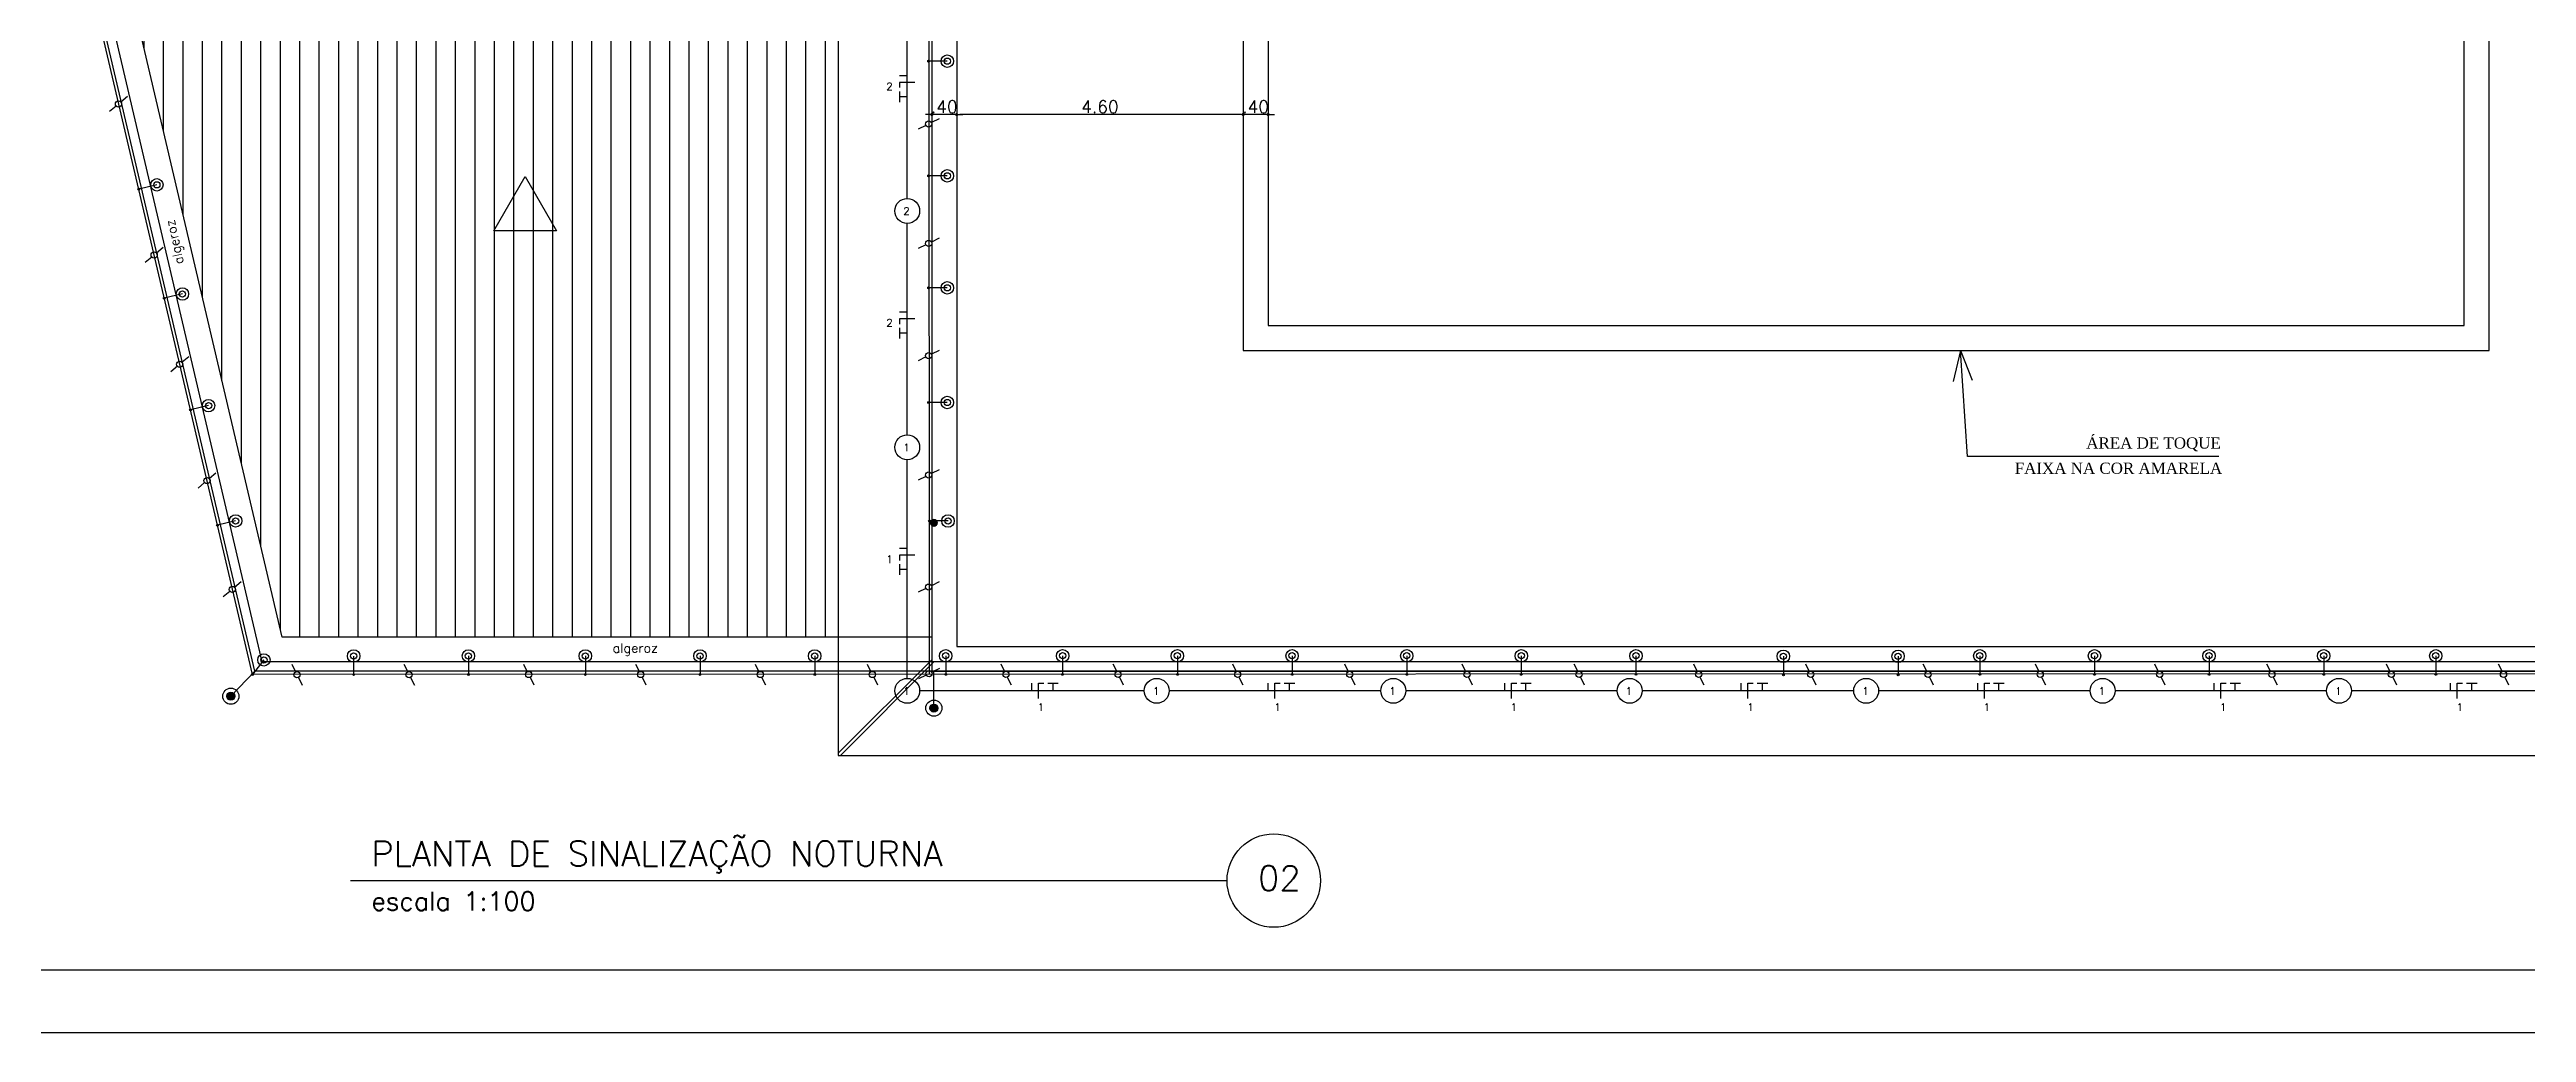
# Model space of a CAD drawing. Header units: millimetres. Extents: x 682 to 1119, y 341 to 434.
# Drawn here: x 819.82 to 859.58, y 341.17 to 356.95 of the extents above; entities that cross this region are included whole.
import ezdxf
from ezdxf.enums import TextEntityAlignment as Align

# ---------------------------------------------------------------- set-up
doc = ezdxf.new("R2010")
doc.units = ezdxf.units.MM
for name, color, linetype in [('02', 2, 'Continuous'), ('04', 4, 'Continuous'), ('AR-ALVENARIA_EM_VISTA-001-C', 1, 'Continuous'), ('AR-ALVENARIA_EM_VISTA-002-C', 2, 'Continuous'), ('AR-ALVENARIA_EM_VISTA-004-C', 4, 'Continuous'), ('AR-COBERTURA_EM_VISTA-002-C', 2, 'Continuous'), ('AR-COTAS-001-C', 1, 'Continuous'), ('AR-INDICAÇÕES_GRÁFICAS-002-C', 2, 'Continuous'), ('AR-PISO_EM_PLANTA-001-C', 1, 'Continuous'), ('AR-TEXTOS_ALTURA_2_0MM-002-C', 2, 'Continuous'), ('AR-TEXTOS_ALTURA_3_0MM-003C', 3, 'Continuous'), ('AR-TEXTOS_ALTURA_4_0MM-004-C', 4, 'Continuous'), ('AR-TEXTOS_ALTURA_6_0MM-005-C', 5, 'Continuous'), ('PENA_2', 2, 'Continuous'), ('PENA_4', 4, 'Continuous'), ('PENA_6', 5, 'Continuous'), ('TEXTO', 2, 'Continuous')]:
    doc.layers.add(name, color=color, linetype=linetype)
for name, color, linetype, lineweight in [('AR-UNIDADE_TEXTO-002', 2, 'Continuous', 20), ('AR-UNIDADE_TEXTO_002', 2, 'Continuous', 20), ('REG60-100', 2, 'Continuous', 20)]:
    doc.layers.add(name, color=color, linetype=linetype, lineweight=lineweight)
doc.styles.add('R80', font='simplex.shx', dxfattribs={"height": 0.1})
doc.styles.add('REGUA60', font='simplex.shx')
doc.styles.add('REGUA80', font='simplex.shx')
doc.styles.add('ROMAND', font='times.ttf')
doc.styles.add('ROMANS', font='romans')
doc.styles.add('T20', font='simplex.shx', dxfattribs={"height": 0.2})
doc.styles.add('T50', font='simplex.shx', dxfattribs={"height": 0.5})
doc.dimstyles.new('ISO-25_WS', dxfattribs={"dimscale": 0.282828, "dimtxt": 0.8, "dimasz": 2, "dimexe": 0.1, "dimexo": 0.625, "dimgap": 0.325, "dimtad": 1, "dimzin": 4, "dimdsep": 46, "dimtxsty": 'Standard', "dimsah": 1, "dimcen": 2.5, "dimadec": 0, "dimazin": 0, "dimtfac": 1, "dimtdec": 0, "dimtmove": 2, "dimatfit": 3, "dimfxl": 1, "dimtolj": 1, "dimtzin": 0, "dimarcsym": 0})

# ---------------------------------------------------------------- blocks, each defined once
blk = doc.blocks.new('INDUNI1')
at = {"color": 0, "style": 'REGUA80', "flags": 8}
blk.add_attdef('NOME2', text='', height=1.8, dxfattribs=at).set_placement((0, -3.53), align=Align.CENTER)
at = {"layer": 'AR-UNIDADE_TEXTO_002', "style": 'REGUA60', "width": 1.2}
blk.add_attdef('AREA', text='', height=1.2, dxfattribs=at).set_placement((0, -5.8), align=Align.CENTER)
at = {"layer": 'AR-UNIDADE_TEXTO_002', "style": 'REGUA60', "width": 1.2, "flags": 8}
for tag, p in [('REVPAR', (0, -9.97)), ('PISO', (0, -7.94)), ('PEDIR', (0, -12.07))]:
    blk.add_attdef(tag, text='', height=1.2, dxfattribs=at).set_placement(p, align=Align.CENTER)
at = {"layer": 'REG60-100', "color": 0, "style": 'REGUA80', "flags": 8}
blk.add_attdef('NOME1', text='', height=1.8, dxfattribs=at).set_placement((0, -0.55), align=Align.CENTER)
blk = doc.blocks.new('_DOT')
at = {"color": 0, "linetype": 'ByBlock'}
blk.add_line((-0.5, 0), (-1, 0), dxfattribs=at)
at = {"color": 0, "linetype": 'ByBlock', "const_width": 0.5}
blk.add_lwpolyline([(-0.25, 0, 1), (0.25, 0, 1)], format="xyb", close=True, dxfattribs=at)
blk = doc.blocks.new('*D250')
at = {"layer": 'AR-COTAS-001-C', "color": 1, "lineweight": -2}
for p, q in [((834.384, 356.142), (834.384, 355.808)), ((838.934, 355.908), (834.434, 355.908)), ((838.984, 356.142), (838.984, 355.808))]:
    blk.add_line(p, q, dxfattribs=at)
at = {"layer": 'DEFPOINTS', "color": 0}
for p in [(834.384, 356.242), (834.384, 355.908), (838.984, 356.242)]:
    blk.add_point(p, dxfattribs=at)
at = {"layer": 'AR-COTAS-001-C', "color": 1, "lineweight": -2, "xscale": 0.05, "yscale": 0.05, "zscale": 0.05, "rotation": 180}
blk.add_blockref('_DOT', (834.384, 355.908), dxfattribs=at)
at = {"layer": 'AR-COTAS-001-C', "color": 1, "lineweight": -2, "xscale": 0.05, "yscale": 0.05, "zscale": 0.05}
blk.add_blockref('_DOT', (838.984, 355.908), dxfattribs=at)
at = {"layer": 'AR-COTAS-001-C', "color": 3, "insert": (836.684, 356.033), "char_height": 0.2, "attachment_point": 5, "style": 'ROMANS'}
blk.add_mtext('\\A1;4.60', dxfattribs=at)
blk = doc.blocks.new('*D254')
at = {"layer": 'AR-COTAS-001-C', "color": 1, "lineweight": -2}
for p, q in [((833.934, 355.908), (833.884, 355.908)), ((833.984, 356.142), (833.984, 355.808)), ((834.384, 355.908), (833.984, 355.908)), ((834.384, 356.142), (834.384, 355.808)), ((834.434, 355.908), (834.484, 355.908))]:
    blk.add_line(p, q, dxfattribs=at)
at = {"layer": 'DEFPOINTS', "color": 0}
for p in [(833.984, 356.242), (833.984, 355.908), (834.384, 356.242)]:
    blk.add_point(p, dxfattribs=at)
at = {"layer": 'AR-COTAS-001-C', "color": 1, "lineweight": -2, "xscale": 0.05, "yscale": 0.05, "zscale": 0.05}
blk.add_blockref('_DOT', (833.984, 355.908), dxfattribs=at)
at = {"layer": 'AR-COTAS-001-C', "color": 1, "lineweight": -2, "xscale": 0.05, "yscale": 0.05, "zscale": 0.05, "rotation": 180}
blk.add_blockref('_DOT', (834.384, 355.908), dxfattribs=at)
at = {"layer": 'AR-COTAS-001-C', "color": 3, "insert": (834.184, 356.033), "char_height": 0.2, "attachment_point": 5, "style": 'ROMANS'}
blk.add_mtext('\\A1;.40', dxfattribs=at)
blk = doc.blocks.new('*D256')
at = {"layer": 'AR-COTAS-001-C', "color": 1, "lineweight": -2}
for p, q in [((838.934, 355.908), (838.884, 355.908)), ((838.984, 356.142), (838.984, 355.808)), ((839.384, 355.908), (838.984, 355.908)), ((839.384, 356.142), (839.384, 355.808)), ((839.434, 355.908), (839.484, 355.908))]:
    blk.add_line(p, q, dxfattribs=at)
at = {"layer": 'DEFPOINTS', "color": 0}
for p in [(838.984, 356.242), (838.984, 355.908), (839.384, 356.242)]:
    blk.add_point(p, dxfattribs=at)
at = {"layer": 'AR-COTAS-001-C', "color": 1, "lineweight": -2, "xscale": 0.05, "yscale": 0.05, "zscale": 0.05}
blk.add_blockref('_DOT', (838.984, 355.908), dxfattribs=at)
at = {"layer": 'AR-COTAS-001-C', "color": 1, "lineweight": -2, "xscale": 0.05, "yscale": 0.05, "zscale": 0.05, "rotation": 180}
blk.add_blockref('_DOT', (839.384, 355.908), dxfattribs=at)
at = {"layer": 'AR-COTAS-001-C', "color": 3, "insert": (839.184, 356.033), "char_height": 0.2, "attachment_point": 5, "style": 'ROMANS'}
blk.add_mtext('\\A1;.40', dxfattribs=at)

msp = doc.modelspace()

# ---------------------------------------------------------------- hatches: boundary and pattern name
at = {"layer": '04'}
for points in [[(834.083, 349.352, 1), (833.953, 349.352, 1)], [(822.797, 346.568, 1), (822.667, 346.568, 1)], [(834.083, 346.377, 1), (833.953, 346.377, 1)]]:
    msp.add_hatch(color=256, dxfattribs=at).paths.add_polyline_path(points)
at = {"layer": 'AR-COBERTURA_EM_VISTA-002-C', "linetype": 'ByBlock', "ltscale": 5}
h = msp.add_hatch(dxfattribs=at)
h.set_pattern_fill('ANSI31', color=1, scale=2.5, angle=45, style=0)
h.set_pattern_definition([(90, (435.4025, 385.5705), (-0.3125, 6e-17), [])])
h.paths.add_polyline_path([(832.484, 363.285), (832.484, 363.542), (823.794, 361.507), (824.891, 361.507)])
h.paths.add_polyline_path([(832.484, 362.361), (832.484, 362.515), (828.179, 361.507), (828.837, 361.507)], flags=17)
h.paths.add_polyline_path([(832.484, 362.515), (832.484, 362.772), (827.083, 361.507), (828.179, 361.507)])
h.paths.add_polyline_path([(832.484, 361.507), (832.484, 362.361), (828.837, 361.507)], flags=16)
h.paths.add_polyline_path([(831.381, 374.264), (831.381, 374.974), (831.681, 374.974), (831.681, 374.264)], flags=24)
h.paths.add_polyline_path([(831.381, 349.264), (831.381, 349.974), (831.681, 349.974), (831.681, 349.264)], flags=24)
h.paths.add_polyline_path([(831.381, 361.669), (831.381, 362.569), (831.681, 362.569), (831.681, 361.669)], flags=25)
h.paths.add_polyline_path([(830.488, 361.669), (830.488, 362.569), (830.788, 362.569), (830.788, 361.669)], flags=25)
h.paths.add_polyline_path([(829.464, 361.669), (829.464, 362.569), (829.764, 362.569), (829.764, 361.669)], flags=25)
h.paths.add_polyline_path([(823.554, 347.519), (832.484, 347.519), (832.484, 361.507), (828.837, 361.507), (820.723, 359.606)])
h.paths.add_polyline_path([(820.632, 359.996), (820.689, 359.752), (828.179, 361.507), (827.083, 361.507)])
h.paths.add_polyline_path([(820.689, 359.752), (820.723, 359.606), (828.837, 361.507), (828.179, 361.507)])
h.paths.add_polyline_path([(817.615, 372.879), (820.278, 361.507), (823.137, 361.507), (832.484, 363.696), (832.484, 376.362)])
h.paths.add_polyline_path([(820.278, 361.507), (820.427, 360.872), (823.137, 361.507)])
h.paths.add_polyline_path([(820.461, 360.726), (820.518, 360.483), (824.891, 361.507), (823.794, 361.507)])
h.paths.add_polyline_path([(820.427, 360.872), (820.461, 360.726), (823.794, 361.507), (823.137, 361.507)])

# ---------------------------------------------------------------- linework, layer by layer
at = {"color": 4, "linetype": 'Continuous'}
for p, q in [((833.946, 346.919), (833.934, 377.319)), ((823.08, 346.915), (816.893, 373.327)), ((833.59, 354.561), (833.59, 357.957)), ((834.234, 356.765), (833.934, 356.765)), ((821.545, 354.779), (821.254, 354.709)), ((834.234, 354.924), (833.934, 354.924)), ((833.59, 350.765), (833.59, 354.161)), ((834.234, 353.125), (833.934, 353.125)), ((821.955, 353.027), (821.664, 352.958)), ((822.375, 351.234), (822.084, 351.165)), ((834.234, 351.284), (833.934, 351.284)), ((833.59, 346.855), (833.59, 350.365)), ((822.809, 349.383), (822.518, 349.313)), ((834.245, 349.382), (833.946, 349.382)), ((823.263, 347.151), (823.08, 346.915)), ((824.704, 347.214), (824.704, 346.915)), ((826.546, 347.215), (826.546, 346.916)), ((828.423, 347.215), (828.423, 346.916)), ((830.264, 347.215), (830.264, 346.916)), ((832.105, 347.215), (832.105, 346.916)), ((834.208, 347.218), (834.208, 346.919)), ((836.085, 347.218), (836.085, 346.919)), ((837.927, 347.218), (837.927, 346.919)), ((839.768, 347.218), (839.768, 346.919)), ((841.609, 347.218), (841.609, 346.919)), ((843.448, 347.218), (843.448, 346.919)), ((845.289, 347.218), (845.289, 346.919)), ((847.655, 347.209), (847.655, 346.91)), ((849.497, 347.209), (849.497, 346.91)), ((850.808, 347.218), (850.808, 346.919)), ((852.649, 347.218), (852.649, 346.919)), ((854.488, 347.218), (854.488, 346.919)), ((856.329, 347.218), (856.329, 346.919)), ((858.128, 347.218), (858.128, 346.919)), ((822.732, 346.568), (823.118, 346.969)), ((875.921, 346.936), (823.08, 346.915)), ((834.018, 346.377), (834.016, 346.968)), ((837.396, 346.655), (833.79, 346.655)), ((841.192, 346.655), (837.796, 346.655)), ((844.988, 346.655), (841.592, 346.655)), ((848.784, 346.655), (845.388, 346.655)), ((852.58, 346.655), (849.184, 346.655)), ((856.376, 346.655), (852.98, 346.655)), ((860.172, 346.655), (856.776, 346.655))]:
    msp.add_line(p, q, dxfattribs=at)
for centre in [(833.934, 356.765), (821.254, 354.709), (833.934, 354.924), (833.934, 353.125), (821.664, 352.958), (822.084, 351.165), (833.934, 351.284), (822.518, 349.313), (833.946, 349.382), (823.08, 346.915), (824.704, 346.915), (826.546, 346.916), (828.423, 346.916), (830.264, 346.916), (832.105, 346.916), (834.208, 346.919), (836.085, 346.919), (837.927, 346.919), (839.768, 346.919), (841.609, 346.919), (843.448, 346.919), (845.289, 346.919), (847.655, 346.91), (849.497, 346.91), (850.808, 346.919), (852.649, 346.919), (854.488, 346.919), (856.329, 346.919), (858.128, 346.919)]:
    msp.add_circle(centre, 0.0147, dxfattribs=at)
at = {"layer": '02', "linetype": 'Continuous'}
for p, q in [((823.118, 346.969), (816.954, 373.289)), ((823.237, 347.119), (817.134, 373.177)), ((832.484, 346.969), (823.118, 346.969)), ((875.737, 347.119), (823.237, 347.119))]:
    msp.add_line(p, q, dxfattribs=at)
for points in [[(833.984, 346.969), (863.984, 346.969), (863.984, 377.269), (833.984, 377.269)], [(834.384, 347.369), (863.584, 347.369), (863.584, 376.869), (834.384, 376.869)]]:
    msp.add_lwpolyline(points, close=True, dxfattribs=at)
at = {"layer": '04', "linetype": 'Continuous'}
for p, q in [((820.891, 356.045), (820.786, 355.957)), ((821.073, 356.197), (820.968, 356.109)), ((833.89, 355.734), (833.768, 355.673)), ((834.102, 355.84), (833.98, 355.779)), ((834.102, 353.922), (833.98, 353.861)), ((821.463, 353.62), (821.358, 353.532)), ((821.645, 353.772), (821.54, 353.684)), ((833.89, 353.816), (833.768, 353.755)), ((822.056, 352.019), (821.951, 351.931)), ((833.89, 352.016), (833.768, 351.955)), ((834.102, 352.122), (833.98, 352.061)), ((821.874, 351.867), (821.769, 351.779)), ((822.311, 349.999), (822.206, 349.911)), ((822.493, 350.152), (822.388, 350.064)), ((833.89, 350.098), (833.768, 350.037)), ((834.102, 350.204), (833.98, 350.142)), ((822.898, 348.403), (822.793, 348.315)), ((834.102, 348.404), (833.98, 348.342)), ((822.716, 348.251), (822.611, 348.163)), ((833.89, 348.298), (833.768, 348.237)), ((823.711, 347.083), (823.772, 346.96)), ((823.816, 346.871), (823.878, 346.748)), ((825.511, 347.083), (825.572, 346.96)), ((825.616, 346.871), (825.678, 346.748)), ((827.429, 347.084), (827.49, 346.961)), ((827.535, 346.872), (827.596, 346.749)), ((829.229, 347.084), (829.29, 346.961)), ((829.335, 346.872), (829.396, 346.749)), ((831.147, 347.084), (831.208, 346.961)), ((831.253, 346.872), (831.314, 346.749)), ((832.947, 347.084), (833.008, 346.961)), ((833.053, 346.872), (833.114, 346.749)), ((833.895, 346.908), (833.772, 346.847)), ((834.107, 347.014), (833.984, 346.953)), ((835.092, 347.087), (835.153, 346.964)), ((835.197, 346.875), (835.259, 346.752)), ((836.892, 347.087), (836.953, 346.964)), ((836.997, 346.875), (837.059, 346.752)), ((838.81, 347.087), (838.871, 346.964)), ((838.916, 346.875), (838.977, 346.752)), ((840.61, 347.087), (840.671, 346.964)), ((840.716, 346.875), (840.777, 346.752)), ((842.492, 347.087), (842.553, 346.964)), ((842.598, 346.875), (842.659, 346.752)), ((844.292, 347.087), (844.353, 346.964)), ((844.398, 346.875), (844.459, 346.752)), ((846.21, 347.087), (846.271, 346.964)), ((846.316, 346.875), (846.377, 346.752)), ((848.01, 347.087), (848.071, 346.964)), ((848.116, 346.875), (848.177, 346.752)), ((849.895, 347.087), (849.956, 346.964)), ((850.001, 346.875), (850.062, 346.752)), ((851.695, 347.087), (851.756, 346.964)), ((851.801, 346.875), (851.862, 346.752)), ((853.613, 347.087), (853.674, 346.964)), ((853.719, 346.875), (853.78, 346.752)), ((855.413, 347.087), (855.474, 346.964)), ((855.519, 346.875), (855.58, 346.752)), ((857.331, 347.087), (857.393, 346.964)), ((857.437, 346.875), (857.498, 346.752)), ((859.131, 347.087), (859.193, 346.964)), ((859.237, 346.875), (859.298, 346.752))]:
    msp.add_line(p, q, dxfattribs=at)
at = {"layer": '04'}
for centre, radius in [((834.234, 356.765), 0.0996), ((821.545, 354.779), 0.0996), ((834.234, 354.924), 0.0996), ((821.955, 353.027), 0.0996), ((834.234, 353.125), 0.0996), ((822.375, 351.234), 0.0996), ((834.234, 351.284), 0.0996), ((822.809, 349.383), 0.0996), ((834.245, 349.382), 0.0996), ((823.263, 347.151), 0.0996), ((824.704, 347.214), 0.0996), ((826.546, 347.215), 0.0996), ((828.423, 347.215), 0.0996), ((830.264, 347.215), 0.0996), ((832.105, 347.215), 0.0996), ((834.208, 347.218), 0.0996), ((836.085, 347.218), 0.0996), ((837.927, 347.218), 0.0996), ((839.768, 347.218), 0.0996), ((841.609, 347.218), 0.0996), ((843.448, 347.218), 0.0996), ((845.289, 347.218), 0.0996), ((847.655, 347.209), 0.0996), ((849.497, 347.209), 0.0996), ((850.808, 347.218), 0.0996), ((852.649, 347.218), 0.0996), ((854.488, 347.218), 0.0996), ((856.329, 347.218), 0.0996), ((858.128, 347.218), 0.0996), ((822.732, 346.568), 0.13), ((834.018, 346.377), 0.13)]:
    msp.add_circle(centre, radius, dxfattribs=at)
at = {"layer": '04', "linetype": 'Continuous'}
for centre, radius in [((834.234, 356.765), 0.05), ((820.929, 356.077), 0.05), ((833.935, 355.756), 0.05), ((821.545, 354.779), 0.05), ((834.234, 354.924), 0.05), ((833.935, 353.838), 0.05), ((821.502, 353.652), 0.05), ((834.234, 353.125), 0.05), ((821.955, 353.027), 0.05), ((821.912, 351.899), 0.05), ((833.935, 352.038), 0.05), ((822.375, 351.234), 0.05), ((834.234, 351.284), 0.05), ((822.35, 350.031), 0.05), ((833.935, 350.12), 0.05), ((822.809, 349.383), 0.05), ((834.245, 349.382), 0.05), ((822.755, 348.283), 0.05), ((833.935, 348.32), 0.05), ((823.263, 347.151), 0.05), ((824.704, 347.214), 0.05), ((826.546, 347.215), 0.05), ((828.423, 347.215), 0.05), ((830.264, 347.215), 0.05), ((832.105, 347.215), 0.05), ((834.208, 347.218), 0.05), ((836.085, 347.218), 0.05), ((837.927, 347.218), 0.05), ((839.768, 347.218), 0.05), ((841.609, 347.218), 0.05), ((843.448, 347.218), 0.05), ((845.289, 347.218), 0.05), ((847.655, 347.209), 0.05), ((849.497, 347.209), 0.05), ((850.808, 347.218), 0.05), ((852.649, 347.218), 0.05), ((854.488, 347.218), 0.05), ((856.329, 347.218), 0.05), ((858.128, 347.218), 0.05), ((823.794, 346.915), 0.05), ((825.594, 346.915), 0.05), ((827.512, 346.917), 0.05), ((829.312, 346.917), 0.05), ((831.231, 346.917), 0.05), ((833.031, 346.917), 0.05), ((833.94, 346.93), 0.05), ((835.175, 346.92), 0.05), ((836.975, 346.92), 0.05), ((838.893, 346.92), 0.05), ((840.693, 346.92), 0.05), ((842.576, 346.92), 0.05), ((844.376, 346.92), 0.05), ((846.294, 346.92), 0.05), ((848.094, 346.92), 0.05), ((849.978, 346.92), 0.05), ((851.778, 346.92), 0.05), ((853.697, 346.92), 0.05), ((855.497, 346.92), 0.05), ((857.415, 346.92), 0.05), ((859.215, 346.92), 0.05), ((822.732, 346.568), 0.065), ((834.018, 346.377), 0.065)]:
    msp.add_circle(centre, radius, dxfattribs=at)
at = {"layer": 'AR-ALVENARIA_EM_VISTA-001-C', "linetype": 'Continuous'}
for p, q in [((832.484, 345.654), (833.984, 347.154)), ((865.484, 346.969), (832.484, 346.969)), ((832.52, 345.619), (834.02, 347.119))]:
    msp.add_line(p, q, dxfattribs=at)
msp.add_lwpolyline([(870.307, 374.569), (865.484, 374.569), (865.484, 378.619), (832.484, 378.619), (832.484, 345.619), (865.484, 345.619), (865.484, 368.269), (870.307, 368.269)], dxfattribs=at)
at = {"layer": 'AR-ALVENARIA_EM_VISTA-002-C'}
for p, q in [((823.554, 347.519), (820.598, 360.142)), ((833.984, 347.519), (823.554, 347.519))]:
    msp.add_line(p, q, dxfattribs=at)
at = {"layer": 'AR-ALVENARIA_EM_VISTA-004-C', "linetype": 'ByBlock', "ltscale": 5}
msp.add_lwpolyline([(827.457, 354.914), (827.962, 354.039), (826.952, 354.039)], close=True, dxfattribs=at)
at = {"layer": 'AR-INDICAÇÕES_GRÁFICAS-002-C'}
for p, q in [((850.499, 352.119), (850.38, 351.62)), ((850.499, 352.119), (850.688, 351.643)), ((850.611, 350.42), (850.499, 352.119)), ((854.644, 350.42), (850.611, 350.42))]:
    msp.add_line(p, q, dxfattribs=at)
at = {"layer": 'AR-INDICAÇÕES_GRÁFICAS-002-C', "ltscale": 2}
msp.add_line((824.653, 343.608), (838.725, 343.608), dxfattribs=at)
msp.add_circle((839.475, 343.608), 0.75, dxfattribs=at)
at = {"layer": 'AR-PISO_EM_PLANTA-001-C', "linetype": 'Continuous'}
for points in [[(838.984, 352.119), (858.984, 352.119), (858.984, 372.119), (838.984, 372.119)], [(839.384, 352.519), (858.584, 352.519), (858.584, 371.719), (839.384, 371.719)]]:
    msp.add_lwpolyline(points, close=True, dxfattribs=at)
at = {"layer": 'PENA_2', "linetype": 'ByBlock', "ltscale": 5}
for p, q in [((833.59, 356.532), (833.468, 356.532)), ((833.711, 356.425), (833.468, 356.425)), ((833.468, 356.425), (833.468, 356.34)), ((833.468, 356.278), (833.468, 356.108)), ((833.59, 356.193), (833.468, 356.193)), ((833.59, 352.737), (833.468, 352.737)), ((833.711, 352.629), (833.468, 352.629)), ((833.468, 352.629), (833.468, 352.544)), ((833.468, 352.482), (833.468, 352.312)), ((833.59, 352.397), (833.468, 352.397)), ((833.59, 348.941), (833.468, 348.941)), ((833.711, 348.833), (833.468, 348.833)), ((833.468, 348.833), (833.468, 348.749)), ((833.468, 348.686), (833.468, 348.516)), ((833.59, 348.601), (833.468, 348.601)), ((835.591, 346.655), (835.591, 346.776)), ((835.699, 346.533), (835.699, 346.776)), ((835.699, 346.776), (835.783, 346.776)), ((835.846, 346.776), (836.016, 346.776)), ((835.931, 346.655), (835.931, 346.776)), ((839.387, 346.655), (839.387, 346.776)), ((839.494, 346.533), (839.494, 346.776)), ((839.494, 346.776), (839.579, 346.776)), ((839.642, 346.776), (839.812, 346.776)), ((839.727, 346.655), (839.727, 346.776)), ((843.183, 346.655), (843.183, 346.776)), ((843.29, 346.533), (843.29, 346.776)), ((843.29, 346.776), (843.375, 346.776)), ((843.438, 346.776), (843.608, 346.776)), ((843.523, 346.655), (843.523, 346.776)), ((846.979, 346.655), (846.979, 346.776)), ((847.086, 346.533), (847.086, 346.776)), ((847.086, 346.776), (847.171, 346.776)), ((847.234, 346.776), (847.403, 346.776)), ((847.319, 346.655), (847.319, 346.776)), ((850.775, 346.655), (850.775, 346.776)), ((850.882, 346.533), (850.882, 346.776)), ((850.882, 346.776), (850.967, 346.776)), ((851.03, 346.776), (851.199, 346.776)), ((851.114, 346.655), (851.114, 346.776)), ((854.571, 346.655), (854.571, 346.776)), ((854.678, 346.533), (854.678, 346.776)), ((854.678, 346.776), (854.763, 346.776)), ((854.826, 346.776), (854.995, 346.776)), ((854.91, 346.655), (854.91, 346.776)), ((858.367, 346.655), (858.367, 346.776)), ((858.474, 346.533), (858.474, 346.776)), ((858.474, 346.776), (858.559, 346.776)), ((858.621, 346.776), (858.791, 346.776)), ((858.706, 346.655), (858.706, 346.776))]:
    msp.add_line(p, q, dxfattribs=at)
at = {"layer": 'PENA_2'}
msp.add_line((779.514, 341.169), (899.514, 341.169), dxfattribs=at)
at = {"layer": 'PENA_4', "linetype": 'Continuous', "ltscale": 0.8}
for centre in [(833.59, 354.361), (833.59, 350.565), (833.59, 346.655), (837.596, 346.655), (841.392, 346.655), (845.188, 346.655), (848.984, 346.655), (852.78, 346.655), (856.576, 346.655)]:
    msp.add_circle(centre, 0.2, dxfattribs=at)
at = {"layer": 'PENA_6'}
msp.add_line((898.514, 342.169), (782.036, 342.169), dxfattribs=at)

# ---------------------------------------------------------------- block references
at = {"layer": 'AR-UNIDADE_TEXTO-002'}
ref = msp.add_blockref('INDUNI1', (821.856, 353.865), dxfattribs=dict(at, xscale=-0.08333333333575872, yscale=0.08333333333325754, zscale=0.08333333333333334, rotation=102.4996521393299))
ref.add_attrib('NOME1', 'algeroz', dxfattribs={"color": 0, "height": 0.15, "rotation": 102.4997, "style": 'REGUA80', "flags": 8}).set_placement((821.901, 353.875), align=Align.CENTER)
ref = msp.add_blockref('INDUNI1', (829.225, 347.314), dxfattribs=dict(at, xscale=-0.08333333333571406, yscale=0.08333333333325754, zscale=0.08333333333333334, rotation=0.2436353367539202))
ref.add_attrib('NOME1', 'algeroz', dxfattribs={"color": 0, "height": 0.15, "rotation": 0.2436, "style": 'REGUA80', "flags": 8}).set_placement((829.225, 347.268), align=Align.CENTER)

# ---------------------------------------------------------------- texts
at = {"layer": 'AR-TEXTOS_ALTURA_2_0MM-002-C', "style": 'ROMAND'}
for s, p in [('ÁREA DE TOQUE', (852.518, 350.544)), ('FAIXA NA COR AMARELA', (851.369, 350.139))]:
    msp.add_text(s, height=0.18, dxfattribs=at).set_placement(p)
at = {"layer": 'AR-TEXTOS_ALTURA_3_0MM-003C', "style": 'T20'}
msp.add_text('escala 1:100', height=0.3, dxfattribs=at).set_placement((824.988, 343.128, 2))
at = {"layer": 'AR-TEXTOS_ALTURA_4_0MM-004-C', "ltscale": 2, "style": 'R80'}
msp.add_text('02', height=0.4, dxfattribs=at).set_placement((839.222, 343.447))
at = {"layer": 'AR-TEXTOS_ALTURA_6_0MM-005-C', "style": 'T50'}
msp.add_text('PLANTA DE SINALIZAÇÃO NOTURNA', height=0.4, dxfattribs=at).set_placement((824.985, 343.842))
at = {"layer": 'TEXTO', "color": 2, "style": 'ROMANS'}
for s, p in [('2', (833.306, 356.359)), ('2', (833.578, 354.357)), ('2', (833.306, 352.563)), ('1', (833.578, 350.562)), ('1', (833.306, 348.767)), ('1', (833.578, 346.651)), ('1', (835.737, 346.393)), ('1', (837.585, 346.651)), ('1', (839.533, 346.393)), ('1', (841.381, 346.651)), ('1', (843.329, 346.393)), ('1', (845.176, 346.651)), ('1', (847.125, 346.393)), ('1', (848.972, 346.651)), ('1', (850.92, 346.393)), ('1', (852.768, 346.651)), ('1', (854.716, 346.393)), ('1', (856.564, 346.651)), ('1', (858.512, 346.393))]:
    msp.add_text(s, height=0.12, dxfattribs=at).set_placement(p, align=Align.MIDDLE)

# ---------------------------------------------------------------- dimensions: what is measured, and where the dimension line sits
at = {"layer": 'AR-COTAS-001-C', "ltscale": 5}
for base, p1, p2, picture, middle in [((833.984, 355.908), (834.384, 356.242), (833.984, 356.242), '*D254', (834.184, 356.033)), ((834.384, 355.908), (838.984, 356.242), (834.384, 356.242), '*D250', (836.684, 356.033)), ((838.984, 355.908), (839.384, 356.242), (838.984, 356.242), '*D256', (839.184, 356.033))]:
    dim = msp.add_linear_dim(base=base, p1=p1, p2=p2, angle=180, dimstyle='ISO-25_WS', override={"dimscale": 0.05, "dimtxt": 4, "dimasz": 1, "dimexe": 2, "dimexo": 2, "dimgap": 0.5, "dimzin": 5, "dimtxsty": 'ROMANS', "dimblk1": 'DOT', "dimblk2": 'DOT', "dimdle": 0.2, "dimclrd": 1, "dimclre": 1, "dimclrt": 3, "dimtdec": 2, "dimtix": 1, "dimtzin": 1}, dxfattribs=at)
    dim.commit()
    dim.dimension.update_dxf_attribs({"geometry": picture, "text_midpoint": middle})

doc.saveas('drawing.dxf')
